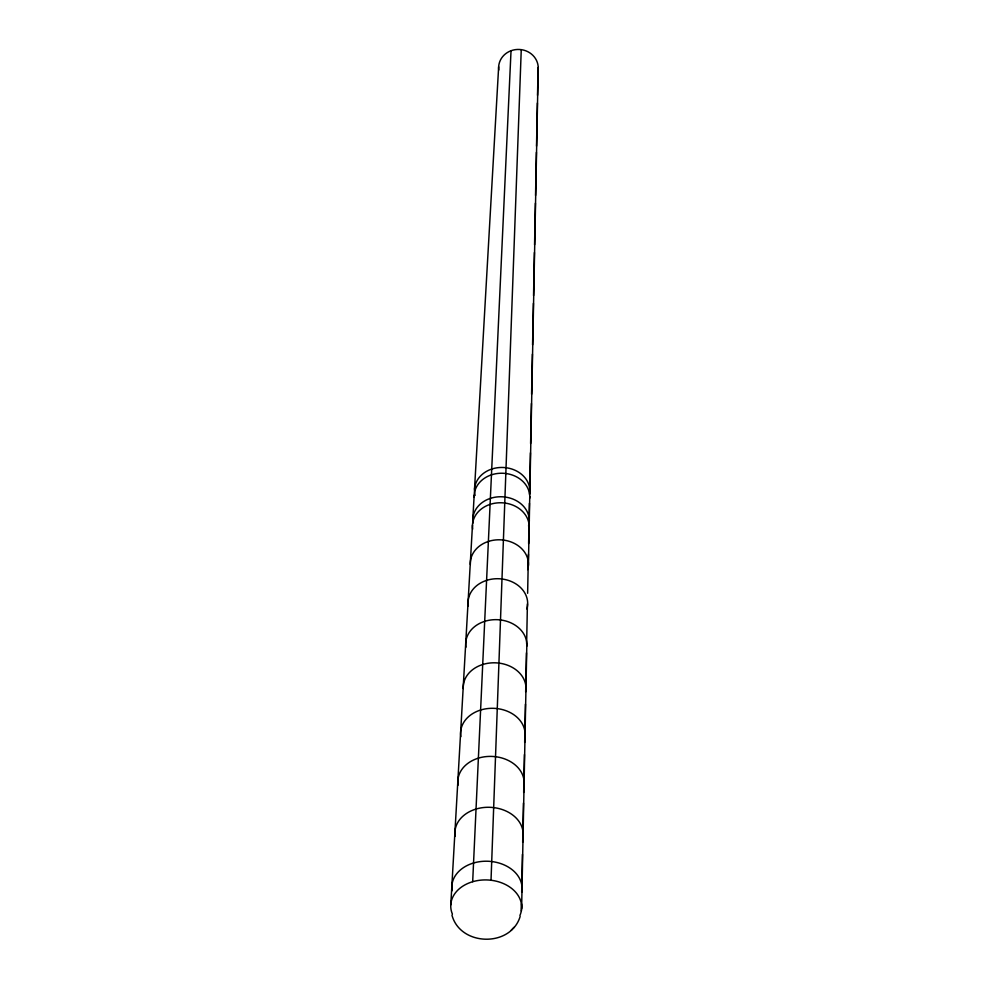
<?xml version="1.0" encoding="UTF-8"?>
<svg xmlns="http://www.w3.org/2000/svg" width="989" height="989" viewBox="0 0 989 989"><rect width="100%" height="100%" fill="white"/><g stroke="black" fill="none" stroke-linecap="round" stroke-linejoin="round"><path stroke-width="1.48" d="M521.314 910.98L521.463 903.736M522.439 854.348L521.697 892.127A35.134 26.542 2.2 0 0 487.095 861.221A35.134 26.542 2.2 0 0 452.134 890.743M522.687 842.269L523.465 802.994M523.676 792.424L524.43 754.533M524.677 742.405L525.431 704.143M526.457 652.814L525.678 691.892A31.388 25.059 2.2 0 0 496.181 662.853A31.388 25.059 2.2 0 0 463.26 688.529M526.63 643.703L527.421 603.896M527.632 593.301L528.41 554.087M528.621 543.604L529.424 503.228M530.425 452.814L529.597 494.413A27.704 23.279 2.2 0 0 501.2 467.463A27.704 23.279 2.2 0 0 475.128 495.44M530.611 443.567L531.414 403.5M531.587 394.252L532.391 354.186M532.577 344.938L533.405 303.339M533.553 295.637L534.406 252.492M534.567 244.79L535.395 203.178M535.543 195.476L536.397 152.331M536.52 146.162L537.386 103.017M537.534 95.315L538.028 70.664M521.623 908.668L526.84 644.012M528.398 565.498L529.177 526.012M529.263 522.007L529.758 496.194M529.844 492.398L538.226 67.45M491.026 880.247L521.252 49.648M472.68 881.718L511.029 50.736M450.774 904.923L472.482 524.986M472.816 518.928L474.176 495.192M474.51 489.382L498.654 66.832M520.152 916.469C510.72 947.647 460.219 946.374 451.948 915.109M512.945 928.387L513.971 927.336M511.313 930.068L512.29 929.079M498.777 70.046A19.805 18.42 2.2 0 1 519.522 49.475A19.805 18.42 2.2 0 1 537.695 72.234M465.967 647.177A30.585 24.688 2.2 0 1 495.155 619.658A30.585 24.688 2.2 0 1 526.803 646.163M460.886 736.62A32.254 25.43 2.2 0 1 493.041 708.309A32.254 25.43 2.2 0 1 524.763 737.843M458.13 785.118A33.156 25.801 2.2 0 1 491.174 756.4A33.156 25.801 2.2 0 1 523.799 786.391M452.406 914.12A35.48 26.666 2.2 0 1 486.365 879.926A35.48 26.666 2.2 0 1 519.917 915.48M455.212 836.397A34.121 26.171 2.2 0 1 489.196 807.284A34.121 26.171 2.2 0 1 522.773 837.732M470.344 564.435A29.077 23.971 2.2 0 1 502.128 539.932A29.077 23.971 2.2 0 1 527.669 569.615M472.68 529.103A28.372 23.625 2.2 0 1 501.027 502.758A28.372 23.625 2.2 0 1 528.892 530.116M473.026 523.033A28.261 23.563 2.2 0 1 502.499 496.799A28.261 23.563 2.2 0 1 528.546 526.061M474.176 497.232A27.816 23.34 2.2 0 1 502.177 473.237A27.816 23.34 2.2 0 1 529.733 498.221M468.329 605.824A29.806 24.329 2.2 0 1 499.383 578.763A29.806 24.329 2.2 0 1 526.877 609.001"/></g></svg>
